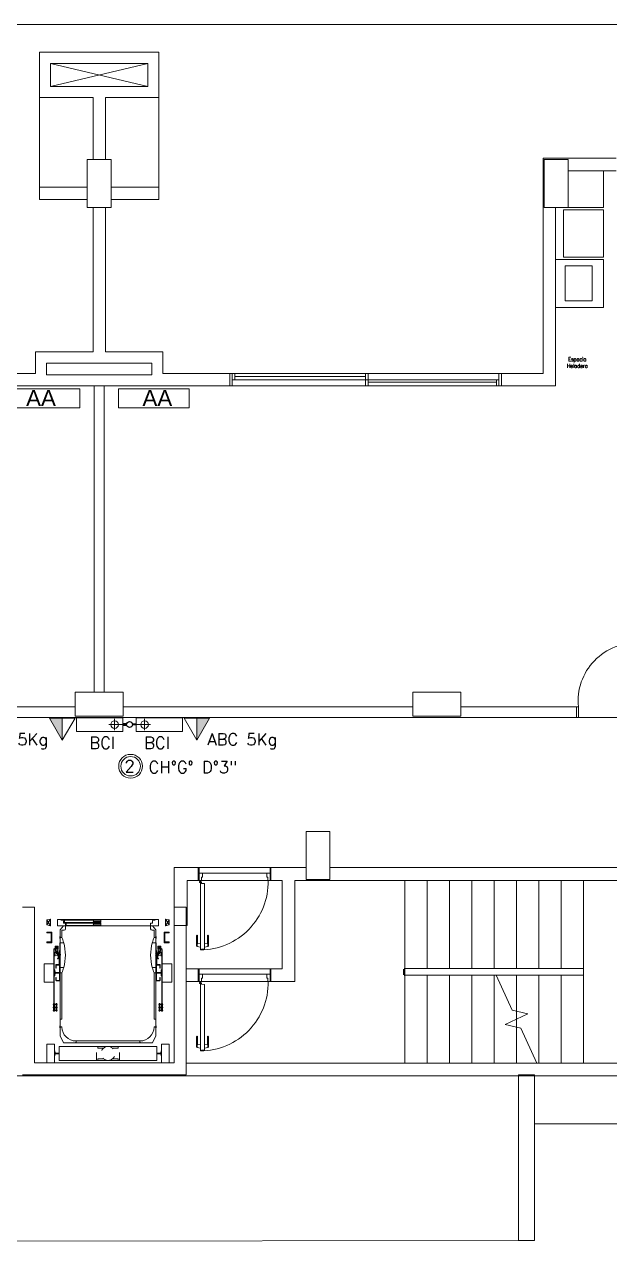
# Model space of a CAD drawing. Header units: millimetres. Extents: x 917 to 1168, y -421 to -23.
# Drawn here: x 1014.49 to 1021.82, y -266.41 to -251.17 of the extents above; entities that cross this region are included whole.
import ezdxf
from ezdxf.enums import TextEntityAlignment as Align

# ---------------------------------------------------------------- set-up
doc = ezdxf.new("R2010")
doc.units = ezdxf.units.MM
doc.header["$LTSCALE"] = 0.1
for name, pattern in [('CENTER', [2.25, 1, -0.1, 0.05, -0.1, 1]), ('CONTINUA', [0]), ('DASHED', [0.7, 0.5, -0.2]), ('HIDDEN', [0.375, 0.25, -0.125]), ('HIDDEN2', [0.1875, 0.125, -0.0625]), ('Overhead', [0.003969, 0.002381, -0.001587])]:
    doc.linetypes.add(name, pattern=pattern)
doc.layers.get('0').update_dxf_attribs({"lineweight": 5})
for name, color, linetype, lineweight in [('00_Incendio_Bocas Incendio', 1, 'Continuous', 30), ('00_Incendio_Cañeria', 1, 'Continuous', 30), ('00_Incendio_Matafuego', 1, 'Continuous', 20), ('00_Incendio_Montantes', 1, 'Continuous', 30), ('00_Incendio_Numeracion Montantes', 1, 'Continuous', 30), ('00_Incendio_Textos', 7, 'Continuous', 13), ('Arq-Equipamiento', 250, 'Continuous', 5)]:
    doc.layers.add(name, color=color, linetype=linetype, lineweight=lineweight)
doc.styles.add('Instal Sanit', font='techb___.ttf', dxfattribs={"height": 0.15})
doc.styles.add('Romans', font='romans.shx')
doc.styles.add('Romans 1.50', font='romans.shx', dxfattribs={"width": 0.8, "height": 0.15})
doc.styles.get("Standard").update_dxf_attribs({"font": 'arial.ttf'})

# ---------------------------------------------------------------- blocks, each defined once
blk = doc.blocks.new('g')
blk.add_lwpolyline([(0.6, 0.2), (0.1, 0.2, -0.198945), (0, 0.3, -0.198878), (-0.1, 0.4), (-0.1, 1.2, 0.414208), (-0.3, 1.5, 0.414219), (-0.5, 1.2, -0.000005), (-0.5, -1.3, 0.000002), (-0.5, -1.3, 0.999999), (-0.1, -1.3), (-0.1, -0.4, -0.198907), (0, -0.3, -0.198919), (0.1, -0.2), (0.6, -0.2)], format="xyb")
blk = doc.blocks.new('2-2P F')
at = {"color": 8, "lineweight": 18}
for p, q in [((744.734, -281.808), (760.799, -281.808)), ((752.017, -282.157), (752.017, -282.724)), ((753.515, -282.157), (752.017, -282.157)), ((753.515, -282.724), (753.515, -282.157)), ((752.157, -282.584), (752.157, -282.297)), ((752.157, -282.297), (753.375, -282.297)), ((752.157, -282.297), (753.375, -282.584)), ((753.375, -282.297), (752.157, -282.584)), ((753.375, -282.297), (753.375, -282.584)), ((752.017, -282.724), (752.689, -282.724)), ((752.017, -283.845), (752.017, -282.724)), ((753.375, -282.584), (752.157, -282.584)), ((752.689, -282.724), (752.689, -283.5)), ((752.844, -283.5), (752.844, -282.724)), ((752.844, -282.724), (753.515, -282.724)), ((753.515, -282.724), (753.515, -283.845)), ((758.326, -283.485), (758.326, -286.179)), ((759.24, -283.485), (758.326, -283.485)), ((752.689, -283.5), (752.616, -283.5)), ((752.616, -283.5), (752.616, -283.845)), ((752.704, -283.5), (752.689, -283.5)), ((752.689, -283.5), (752.844, -283.5)), ((752.829, -283.5), (752.704, -283.5)), ((752.844, -283.5), (752.829, -283.5)), ((752.916, -283.5), (752.844, -283.5)), ((752.916, -283.845), (752.916, -283.5)), ((758.482, -283.5), (758.341, -283.5)), ((758.341, -283.5), (758.341, -284.1)), ((758.641, -283.5), (758.482, -283.5)), ((758.641, -283.625), (758.641, -283.5)), ((758.641, -283.5), (758.641, -283.641)), ((758.641, -283.626), (758.641, -283.625)), ((758.641, -283.639), (758.641, -283.626)), ((758.641, -283.64), (758.641, -283.639)), ((758.641, -283.641), (758.641, -283.64)), ((758.641, -284.1), (758.641, -283.641)), ((758.641, -283.641), (759.24, -283.641)), ((759.082, -284.1), (759.082, -283.641)), ((752.616, -283.845), (752.017, -283.845)), ((752.017, -283.845), (752.017, -284)), ((752.616, -283.845), (752.616, -283.86)), ((752.616, -284), (752.616, -283.845)), ((752.616, -283.86), (752.616, -283.985)), ((752.916, -283.86), (752.916, -283.845)), ((753.515, -283.845), (752.916, -283.845)), ((752.916, -283.845), (752.916, -284)), ((752.916, -283.985), (752.916, -283.86)), ((753.515, -284), (753.515, -283.845)), ((752.017, -284), (752.616, -284)), ((752.616, -283.985), (752.616, -284)), ((752.616, -284), (752.616, -284.1)), ((752.616, -284.1), (752.689, -284.1)), ((752.689, -284.1), (752.704, -284.1)), ((752.689, -284.1), (752.689, -285.909)), ((752.844, -284.1), (752.689, -284.1)), ((752.704, -284.1), (752.829, -284.1)), ((752.829, -284.1), (752.844, -284.1)), ((752.844, -284.1), (752.916, -284.1)), ((752.844, -285.909), (752.844, -284.1)), ((752.916, -284), (752.916, -283.985)), ((752.916, -284.1), (752.916, -284)), ((752.916, -284), (753.515, -284)), ((758.341, -284.1), (758.466, -284.1)), ((758.482, -284.1), (758.341, -284.1)), ((758.466, -284.1), (758.467, -284.1)), ((758.467, -284.1), (758.479, -284.1)), ((758.479, -284.1), (758.48, -284.1)), ((758.48, -284.1), (758.482, -284.1)), ((758.482, -284.1), (758.641, -284.1)), ((758.482, -286.335), (758.482, -284.1)), ((758.641, -284.1), (759.082, -284.1)), ((759.082, -284.75), (758.482, -284.75)), ((758.602, -285.271), (758.602, -284.831)), ((758.602, -284.831), (758.942, -284.831)), ((758.942, -284.831), (758.942, -285.271)), ((759.082, -285.351), (759.082, -284.75)), ((758.942, -285.271), (758.602, -285.271)), ((758.482, -285.352), (759.082, -285.351)), ((752.689, -285.909), (751.967, -285.909)), ((751.967, -285.909), (751.967, -286.179)), ((753.565, -285.909), (752.844, -285.909)), ((753.565, -286.179), (753.565, -285.909)), ((752.107, -286.049), (753.425, -286.049)), ((752.107, -286.194), (752.107, -286.049)), ((753.425, -286.049), (753.425, -286.194)), ((751.967, -286.179), (751.129, -286.179)), ((753.425, -286.194), (752.107, -286.194)), ((754.404, -286.179), (753.565, -286.179)), ((754.434, -286.179), (754.404, -286.179)), ((754.404, -286.179), (754.404, -286.335)), ((754.464, -286.179), (754.434, -286.179)), ((754.434, -286.179), (754.434, -286.257)), ((754.434, -286.335), (754.434, -286.179)), ((754.464, -286.257), (754.464, -286.179)), ((754.464, -286.179), (756.104, -286.179)), ((754.464, -286.206), (754.464, -286.218)), ((754.464, -286.218), (756.104, -286.218)), ((756.134, -286.179), (756.104, -286.179)), ((756.104, -286.179), (756.104, -286.257)), ((756.104, -286.218), (756.104, -286.206)), ((756.134, -286.257), (756.134, -286.179)), ((756.134, -286.179), (757.774, -286.179)), ((757.804, -286.179), (757.774, -286.179)), ((757.774, -286.179), (757.774, -286.335)), ((758.326, -286.179), (757.804, -286.179)), ((757.804, -286.335), (757.804, -286.179)), ((751.129, -286.335), (751.967, -286.335)), ((751.967, -286.335), (754.404, -286.335)), ((751.967, -286.335), (752.107, -286.335)), ((752.107, -286.335), (752.107, -286.333)), ((752.704, -286.335), (752.704, -290.168)), ((752.829, -286.335), (752.704, -286.335)), ((752.829, -290.168), (752.829, -286.335)), ((753.425, -286.333), (753.425, -286.335)), ((754.404, -286.335), (754.434, -286.335)), ((754.434, -286.257), (754.464, -286.257)), ((756.104, -286.335), (754.434, -286.335)), ((756.104, -286.257), (754.464, -286.257)), ((756.134, -286.257), (756.104, -286.257)), ((756.104, -286.257), (756.104, -286.335)), ((756.104, -286.257), (756.134, -286.257)), ((756.104, -286.335), (756.134, -286.335)), ((756.134, -286.335), (756.134, -286.257)), ((756.134, -286.257), (757.744, -286.257)), ((757.744, -286.288), (756.134, -286.288)), ((756.134, -286.288), (756.134, -286.302)), ((757.744, -286.335), (756.134, -286.335)), ((757.774, -286.257), (757.744, -286.257)), ((757.744, -286.257), (757.744, -286.335)), ((757.744, -286.302), (757.744, -286.288)), ((757.744, -286.335), (757.774, -286.335)), ((757.774, -286.335), (757.774, -286.257)), ((757.774, -286.335), (757.804, -286.335)), ((757.804, -286.335), (758.482, -286.335)), ((753.066, -290.168), (752.466, -290.168)), ((752.466, -290.168), (752.466, -290.352)), ((752.704, -290.168), (752.829, -290.168)), ((753.066, -290.352), (753.066, -290.168)), ((757.295, -290.168), (756.695, -290.168)), ((756.695, -290.168), (756.695, -290.352)), ((757.295, -290.352), (757.295, -290.168)), ((752.466, -290.352), (748.838, -290.352)), ((752.466, -290.352), (752.466, -290.353)), ((752.466, -290.468), (752.466, -290.352)), ((752.466, -290.353), (752.466, -290.354)), ((753.066, -290.353), (753.066, -290.352)), ((756.695, -290.352), (753.066, -290.352)), ((753.066, -290.352), (753.066, -290.468)), ((753.066, -290.354), (753.066, -290.353)), ((756.695, -290.352), (756.695, -290.353)), ((756.695, -290.468), (756.695, -290.352)), ((756.695, -290.353), (756.695, -290.354)), ((757.295, -290.353), (757.295, -290.352)), ((758.743, -290.352), (757.295, -290.352)), ((757.295, -290.352), (757.295, -290.468)), ((757.295, -290.354), (757.295, -290.353)), ((758.743, -290.352), (758.768, -290.352)), ((758.743, -290.485), (758.743, -290.352)), ((758.768, -290.352), (758.768, -290.485)), ((746.789, -290.485), (752.466, -290.485)), ((752.466, -290.354), (752.466, -290.367)), ((752.466, -290.367), (752.466, -290.368)), ((752.466, -290.368), (752.466, -290.468)), ((752.466, -290.468), (752.466, -290.468)), ((752.466, -290.468), (753.066, -290.468)), ((752.466, -290.485), (758.743, -290.485)), ((753.066, -290.367), (753.066, -290.354)), ((753.066, -290.368), (753.066, -290.367)), ((753.066, -290.468), (753.066, -290.368)), ((753.066, -290.468), (753.066, -290.468)), ((756.695, -290.354), (756.695, -290.367)), ((756.695, -290.367), (756.695, -290.368)), ((756.695, -290.368), (756.695, -290.468)), ((756.695, -290.468), (757.295, -290.468)), ((757.295, -290.367), (757.295, -290.354)), ((757.295, -290.368), (757.295, -290.367)), ((757.295, -290.468), (757.295, -290.368)), ((758.768, -290.485), (758.743, -290.485)), ((759.568, -290.485), (758.768, -290.485)), ((755.657, -291.914), (755.357, -291.914)), ((755.357, -291.914), (755.357, -292.514)), ((755.657, -292.366), (755.657, -291.914)), ((754.007, -292.366), (753.707, -292.366)), ((753.707, -292.366), (753.707, -293.092)), ((754.007, -292.366), (754.007, -292.529)), ((754.017, -292.366), (754.007, -292.366)), ((754.017, -292.366), (754.907, -292.366)), ((754.017, -292.437), (754.017, -292.366)), ((754.059, -292.437), (754.017, -292.437)), ((754.017, -292.437), (754.017, -292.529)), ((754.047, -292.529), (754.047, -292.487)), ((754.047, -292.487), (754.059, -292.487)), ((754.059, -292.487), (754.059, -292.437)), ((754.865, -292.437), (754.059, -292.437)), ((754.907, -292.437), (754.865, -292.437)), ((754.865, -292.437), (754.865, -292.487)), ((754.865, -292.487), (754.877, -292.487)), ((754.877, -292.487), (754.877, -292.529)), ((754.917, -292.366), (754.907, -292.366)), ((754.907, -292.366), (754.907, -292.437)), ((754.907, -292.529), (754.907, -292.437)), ((755.357, -292.366), (754.917, -292.366)), ((754.917, -292.529), (754.917, -292.366)), ((755.657, -292.368), (755.657, -292.366)), ((759.782, -292.366), (755.657, -292.366)), ((755.657, -292.366), (755.657, -292.514)), ((755.657, -292.369), (755.657, -292.368)), ((755.657, -292.384), (755.657, -292.369)), ((755.657, -292.514), (755.657, -292.384)), ((753.869, -292.529), (754.007, -292.529)), ((753.869, -293.092), (753.869, -292.529)), ((754.007, -292.529), (754.017, -292.529)), ((754.017, -292.529), (754.047, -292.529)), ((754.035, -292.529), (754.026, -292.54)), ((754.032, -292.537), (754.039, -292.529)), ((754.039, -292.529), (754.035, -292.529)), ((754.048, -292.555), (754.035, -292.555)), ((754.035, -292.555), (754.035, -293.396)), ((754.045, -292.545), (754.037, -292.539)), ((754.04, -292.545), (754.043, -292.548)), ((754.043, -292.548), (754.043, -292.555)), ((754.043, -292.555), (754.046, -292.555)), ((754.046, -292.555), (754.046, -292.548)), ((754.047, -292.529), (754.877, -292.529)), ((754.048, -292.563), (754.048, -292.555)), ((754.086, -292.566), (754.048, -292.563)), ((754.086, -293.386), (754.086, -292.566)), ((754.877, -292.529), (754.907, -292.529)), ((754.907, -292.529), (754.917, -292.529)), ((754.917, -292.529), (755.057, -292.529)), ((755.057, -292.529), (755.057, -293.633)), ((755.217, -292.529), (759.782, -292.529)), ((755.217, -293.793), (755.217, -292.529)), ((755.357, -292.514), (755.42, -292.514)), ((755.42, -292.514), (755.657, -292.514)), ((756.594, -293.629), (756.594, -292.529)), ((759.934, -292.529), (756.594, -292.529)), ((756.874, -293.629), (756.874, -292.529)), ((756.874, -293.629), (756.874, -292.529)), ((757.154, -293.629), (757.154, -292.529)), ((757.154, -293.629), (757.154, -292.529)), ((757.434, -293.629), (757.434, -292.529)), ((757.434, -293.629), (757.434, -292.529)), ((757.714, -293.629), (757.714, -292.529)), ((757.714, -293.629), (757.714, -292.529)), ((757.994, -293.629), (757.994, -292.529)), ((757.994, -293.629), (757.994, -292.529)), ((758.274, -293.629), (758.274, -292.529)), ((758.274, -293.629), (758.274, -292.529)), ((758.554, -293.629), (758.554, -292.529)), ((758.554, -293.629), (758.554, -292.529)), ((758.834, -293.629), (758.834, -292.529)), ((758.834, -293.629), (758.834, -292.529)), ((751.957, -292.862), (751.807, -292.862)), ((751.957, -294.809), (751.957, -292.862)), ((753.857, -292.862), (753.707, -292.862)), ((753.707, -292.862), (753.707, -294.809)), ((753.857, -294.959), (753.857, -292.862)), ((752.286, -293.026), (752.318, -293.026)), ((752.321, -293.061), (752.321, -293.029)), ((752.322, -293.062), (752.341, -293.062)), ((752.343, -293.133), (752.343, -293.065)), ((753.41, -293.133), (753.41, -293.065)), ((753.431, -293.062), (753.413, -293.062)), ((753.432, -293.061), (753.432, -293.029)), ((753.468, -293.026), (753.435, -293.026)), ((753.707, -293.092), (753.869, -293.092)), ((752.112, -293.173), (752.174, -293.173)), ((752.112, -293.182), (752.112, -293.173)), ((752.166, -293.182), (752.112, -293.182)), ((752.166, -293.297), (752.166, -293.182)), ((752.174, -293.173), (752.174, -293.306)), ((753.641, -293.173), (753.579, -293.173)), ((753.579, -293.173), (753.579, -293.306)), ((753.588, -293.297), (753.588, -293.182)), ((753.588, -293.182), (753.641, -293.182)), ((753.641, -293.182), (753.641, -293.173)), ((753.987, -293.219), (753.987, -293.346)), ((753.993, -293.213), (753.993, -293.353)), ((753.999, -293.32), (753.999, -293.219)), ((754.122, -293.219), (754.122, -293.32)), ((754.128, -293.213), (754.128, -293.353)), ((754.134, -293.346), (754.134, -293.219)), ((752.112, -293.306), (752.112, -293.297)), ((752.112, -293.297), (752.166, -293.297)), ((752.174, -293.306), (752.112, -293.306)), ((753.579, -293.306), (753.641, -293.306)), ((753.641, -293.297), (753.588, -293.297)), ((753.641, -293.306), (753.641, -293.297)), ((753.999, -293.32), (753.993, -293.327)), ((753.993, -293.353), (754.035, -293.362)), ((754.035, -293.312), (753.999, -293.32)), ((754.035, -293.362), (754.035, -293.312)), ((754.035, -293.396), (754.048, -293.396)), ((754.048, -293.388), (754.086, -293.386)), ((754.048, -293.396), (754.048, -293.388)), ((754.086, -293.312), (754.086, -293.362)), ((754.122, -293.32), (754.086, -293.312)), ((754.086, -293.362), (754.128, -293.353)), ((754.122, -293.32), (754.128, -293.327)), ((752.203, -293.721), (752.203, -293.647)), ((752.203, -293.647), (752.207, -293.647)), ((752.21, -293.65), (752.213, -293.678)), ((752.213, -293.69), (752.21, -293.718)), ((752.23, -293.681), (752.215, -293.681)), ((752.23, -293.687), (752.215, -293.687)), ((752.23, -293.681), (752.232, -293.68)), ((752.23, -293.681), (752.232, -293.68)), ((752.23, -293.687), (752.232, -293.688)), ((752.23, -293.687), (752.232, -293.688)), ((752.262, -293.68), (752.232, -293.68)), ((752.262, -293.688), (752.232, -293.688)), ((752.263, -293.681), (752.262, -293.68)), ((752.263, -293.687), (752.262, -293.688)), ((752.263, -293.681), (752.263, -293.687)), ((753.49, -293.681), (753.491, -293.68)), ((753.49, -293.681), (753.49, -293.687)), ((753.49, -293.687), (753.491, -293.688)), ((753.491, -293.68), (753.521, -293.68)), ((753.491, -293.688), (753.521, -293.688)), ((753.524, -293.681), (753.521, -293.68)), ((753.524, -293.681), (753.521, -293.68)), ((753.524, -293.687), (753.521, -293.688)), ((753.524, -293.687), (753.521, -293.688)), ((753.524, -293.681), (753.538, -293.681)), ((753.524, -293.687), (753.538, -293.687)), ((753.543, -293.65), (753.541, -293.678)), ((753.541, -293.69), (753.543, -293.718)), ((753.551, -293.647), (753.546, -293.647)), ((753.551, -293.721), (753.551, -293.647)), ((754.007, -293.633), (753.857, -293.633)), ((754.007, -293.633), (754.007, -293.793)), ((754.017, -293.633), (754.007, -293.633)), ((754.017, -293.633), (754.907, -293.633)), ((754.017, -293.701), (754.017, -293.633)), ((754.059, -293.701), (754.017, -293.701)), ((754.017, -293.701), (754.017, -293.793)), ((754.059, -293.751), (754.059, -293.701)), ((754.865, -293.701), (754.059, -293.701)), ((754.907, -293.701), (754.865, -293.701)), ((754.865, -293.701), (754.865, -293.751)), ((754.917, -293.633), (754.907, -293.633)), ((754.907, -293.633), (754.907, -293.701)), ((754.907, -293.793), (754.907, -293.701)), ((755.057, -293.633), (754.917, -293.633)), ((754.917, -293.793), (754.917, -293.633)), ((756.579, -293.709), (756.579, -293.639)), ((756.592, -293.721), (756.592, -293.626)), ((756.593, -293.724), (756.593, -293.625)), ((756.594, -293.626), (756.593, -293.626)), ((756.594, -293.724), (756.594, -293.624)), ((758.834, -293.629), (756.594, -293.629)), ((758.834, -293.714), (758.834, -293.629)), ((752.203, -293.721), (752.207, -293.721)), ((753.551, -293.721), (753.546, -293.721)), ((753.857, -293.793), (754.007, -293.793)), ((754.007, -293.793), (754.017, -293.793)), ((754.017, -293.793), (754.047, -293.793)), ((754.035, -293.793), (754.026, -293.804)), ((754.032, -293.801), (754.039, -293.793)), ((754.039, -293.793), (754.035, -293.793)), ((754.048, -293.819), (754.035, -293.819)), ((754.035, -293.819), (754.035, -294.66)), ((754.045, -293.809), (754.037, -293.803)), ((754.04, -293.809), (754.043, -293.812)), ((754.043, -293.812), (754.043, -293.819)), ((754.043, -293.819), (754.046, -293.819)), ((754.046, -293.819), (754.046, -293.812)), ((754.047, -293.793), (754.047, -293.751)), ((754.047, -293.751), (754.059, -293.751)), ((754.047, -293.793), (754.877, -293.793)), ((754.048, -293.827), (754.048, -293.819)), ((754.086, -293.83), (754.048, -293.827)), ((754.086, -294.65), (754.086, -293.83)), ((754.865, -293.751), (754.877, -293.751)), ((754.877, -293.751), (754.877, -293.793)), ((754.877, -293.793), (754.907, -293.793)), ((754.907, -293.793), (754.917, -293.793)), ((754.917, -293.793), (755.217, -293.793)), ((756.594, -293.721), (756.593, -293.721)), ((756.594, -293.714), (756.874, -293.714)), ((756.594, -293.721), (756.594, -294.814)), ((756.874, -293.714), (757.154, -293.714)), ((756.874, -293.714), (756.874, -294.814)), ((757.154, -293.714), (757.434, -293.714)), ((757.154, -293.714), (757.154, -294.814)), ((757.434, -293.714), (757.714, -293.714)), ((757.434, -293.714), (757.434, -294.814)), ((757.714, -293.714), (757.738, -293.714)), ((757.714, -293.714), (757.714, -294.814)), ((757.738, -293.714), (758.834, -293.714)), ((757.994, -293.714), (757.994, -294.163)), ((757.994, -293.714), (757.994, -294.163)), ((758.274, -293.714), (758.274, -294.814)), ((758.274, -293.714), (758.274, -294.814)), ((758.554, -293.714), (758.554, -294.814)), ((758.554, -293.714), (758.554, -294.814)), ((758.834, -293.714), (758.834, -294.814)), ((758.834, -293.714), (758.834, -294.814)), ((757.994, -294.163), (757.994, -294.264)), ((757.994, -294.264), (757.994, -294.364)), ((757.994, -294.264), (757.994, -294.364)), ((757.994, -294.364), (757.994, -294.814)), ((753.987, -294.483), (753.987, -294.61)), ((753.993, -294.477), (753.993, -294.617)), ((753.999, -294.585), (753.993, -294.592)), ((753.993, -294.617), (754.035, -294.626)), ((753.999, -294.585), (753.999, -294.483)), ((754.035, -294.576), (753.999, -294.585)), ((754.035, -294.626), (754.035, -294.576)), ((754.086, -294.576), (754.086, -294.626)), ((754.122, -294.585), (754.086, -294.576)), ((754.086, -294.626), (754.128, -294.617)), ((754.122, -294.483), (754.122, -294.585)), ((754.122, -294.585), (754.128, -294.592)), ((754.128, -294.477), (754.128, -294.617)), ((754.134, -294.61), (754.134, -294.483)), ((752.206, -294.662), (752.206, -294.724)), ((752.208, -294.662), (752.206, -294.662)), ((752.208, -294.724), (752.206, -294.724)), ((752.214, -294.687), (752.211, -294.664)), ((752.214, -294.699), (752.211, -294.722)), ((752.23, -294.69), (752.216, -294.69)), ((752.23, -294.696), (752.216, -294.696)), ((752.23, -294.69), (752.232, -294.689)), ((752.23, -294.696), (752.232, -294.697)), ((752.262, -294.689), (752.232, -294.689)), ((752.262, -294.697), (752.232, -294.697)), ((752.263, -294.69), (752.262, -294.689)), ((752.263, -294.696), (752.262, -294.697)), ((752.263, -294.69), (752.263, -294.696)), ((753.49, -294.69), (753.491, -294.689)), ((753.49, -294.69), (753.49, -294.696)), ((753.49, -294.696), (753.491, -294.697)), ((753.491, -294.689), (753.521, -294.689)), ((753.491, -294.697), (753.521, -294.697)), ((753.524, -294.69), (753.521, -294.689)), ((753.524, -294.696), (753.521, -294.697)), ((753.524, -294.69), (753.537, -294.69)), ((753.524, -294.696), (753.537, -294.696)), ((753.54, -294.687), (753.542, -294.664)), ((753.54, -294.699), (753.542, -294.722)), ((753.545, -294.662), (753.548, -294.662)), ((753.545, -294.724), (753.548, -294.724)), ((753.548, -294.662), (753.548, -294.724)), ((754.035, -294.66), (754.048, -294.66)), ((754.048, -294.652), (754.086, -294.65)), ((754.048, -294.66), (754.048, -294.652)), ((753.707, -294.809), (751.957, -294.809)), ((753.857, -294.811), (753.857, -294.959)), ((759.934, -294.814), (753.857, -294.814)), ((751.507, -294.974), (753.857, -294.974)), ((751.807, -294.959), (753.857, -294.959)), ((753.857, -294.974), (759.939, -294.974)), ((758.22, -294.959), (758.02, -294.959)), ((758.02, -294.959), (758.02, -297.035)), ((758.22, -297.035), (758.22, -294.959)), ((758.22, -295.574), (759.939, -295.574)), ((747.063, -297.05), (758.12, -297.035)), ((758.02, -297.035), (758.22, -297.035))]:
    blk.add_line(p, q, dxfattribs=at)
at = {"color": 8, "linetype": 'HIDDEN', "lineweight": 18}
for p, q in [((752.112, -293.084), (752.157, -293.013)), ((752.112, -293.022), (752.157, -293.093)), ((753.641, -293.084), (753.597, -293.013)), ((753.641, -293.022), (753.597, -293.093))]:
    blk.add_line(p, q, dxfattribs=at)
at = {"color": 8, "linetype": 'Continuous', "lineweight": 18}
for p, q in [((752.921, -293.017), (752.246, -293.017)), ((752.246, -293.017), (752.246, -293.097)), ((752.33, -293.026), (752.788, -293.026)), ((752.33, -293.053), (752.33, -293.026)), ((752.788, -293.053), (752.33, -293.053)), ((752.351, -293.089), (752.351, -293.062)), ((752.351, -293.062), (752.579, -293.062)), ((752.579, -293.089), (752.351, -293.089)), ((752.788, -293.062), (752.579, -293.062)), ((752.579, -293.089), (752.788, -293.089)), ((752.69, -293.04), (752.698, -293.034)), ((752.777, -293.04), (752.69, -293.04)), ((752.69, -293.04), (752.699, -293.046)), ((752.69, -293.076), (752.698, -293.07)), ((752.777, -293.076), (752.69, -293.076)), ((752.69, -293.076), (752.699, -293.083)), ((752.788, -293.026), (752.788, -293.053)), ((752.788, -293.089), (752.788, -293.062)), ((752.832, -293.017), (753.508, -293.017)), ((753.508, -293.017), (753.508, -293.097)), ((752.246, -293.097), (752.921, -293.097)), ((752.277, -293.145), (752.321, -293.097)), ((752.277, -294.471), (752.277, -293.145)), ((752.326, -293.151), (752.302, -293.151)), ((752.321, -293.097), (752.921, -293.097)), ((753.432, -293.097), (752.832, -293.097)), ((753.508, -293.097), (752.832, -293.097)), ((753.428, -293.151), (753.452, -293.151)), ((753.477, -293.144), (753.432, -293.097)), ((753.477, -294.471), (753.477, -293.144)), ((752.197, -293.392), (752.197, -293.764)), ((752.203, -293.392), (752.203, -293.764)), ((752.208, -293.381), (752.254, -293.381)), ((752.208, -293.387), (752.254, -293.387)), ((752.215, -293.353), (752.215, -293.379)), ((752.215, -293.366), (752.216, -293.366)), ((752.216, -293.353), (752.216, -293.379)), ((752.216, -293.379), (752.217, -293.38)), ((752.217, -293.351), (752.252, -293.351)), ((752.217, -293.352), (752.252, -293.352)), ((752.217, -293.38), (752.252, -293.38)), ((752.217, -293.38), (752.252, -293.38)), ((752.219, -293.387), (752.219, -293.416)), ((752.224, -293.362), (752.228, -293.362)), ((752.224, -293.362), (752.224, -293.37)), ((752.224, -293.37), (752.228, -293.37)), ((752.228, -293.36), (752.228, -293.362)), ((752.228, -293.36), (752.241, -293.36)), ((752.228, -293.37), (752.228, -293.372)), ((752.228, -293.372), (752.241, -293.372)), ((752.241, -293.36), (752.241, -293.362)), ((752.241, -293.362), (752.245, -293.362)), ((752.241, -293.37), (752.241, -293.372)), ((752.241, -293.37), (752.245, -293.37)), ((752.245, -293.362), (752.245, -293.37)), ((752.25, -293.387), (752.25, -293.416)), ((752.253, -293.379), (752.252, -293.38)), ((752.253, -293.353), (752.253, -293.379)), ((752.253, -293.366), (752.254, -293.366)), ((752.254, -293.353), (752.254, -293.379)), ((752.254, -293.381), (752.254, -293.387)), ((753.499, -293.353), (753.499, -293.379)), ((753.5, -293.366), (753.499, -293.366)), ((753.545, -293.381), (753.499, -293.381)), ((753.499, -293.381), (753.499, -293.387)), ((753.545, -293.387), (753.499, -293.387)), ((753.5, -293.353), (753.5, -293.379)), ((753.5, -293.379), (753.502, -293.38)), ((753.536, -293.351), (753.502, -293.351)), ((753.536, -293.352), (753.502, -293.352)), ((753.536, -293.38), (753.502, -293.38)), ((753.536, -293.38), (753.502, -293.38)), ((753.503, -293.387), (753.503, -293.416)), ((753.509, -293.362), (753.509, -293.37)), ((753.513, -293.362), (753.509, -293.362)), ((753.513, -293.37), (753.509, -293.37)), ((753.513, -293.36), (753.513, -293.362)), ((753.525, -293.36), (753.513, -293.36)), ((753.513, -293.37), (753.513, -293.372)), ((753.525, -293.372), (753.513, -293.372)), ((753.525, -293.36), (753.525, -293.362)), ((753.529, -293.362), (753.525, -293.362)), ((753.525, -293.37), (753.525, -293.372)), ((753.529, -293.37), (753.525, -293.37)), ((753.529, -293.362), (753.529, -293.37)), ((753.535, -293.387), (753.535, -293.416)), ((753.538, -293.379), (753.536, -293.38)), ((753.538, -293.353), (753.538, -293.379)), ((753.539, -293.366), (753.538, -293.366)), ((753.539, -293.353), (753.539, -293.379)), ((753.551, -293.392), (753.551, -293.764)), ((753.556, -293.392), (753.556, -293.764)), ((752.21, -293.434), (752.21, -293.473)), ((752.21, -293.473), (752.211, -293.473)), ((752.211, -293.465), (752.211, -293.473)), ((752.212, -293.431), (752.229, -293.431)), ((752.212, -293.462), (752.252, -293.462)), ((752.212, -293.464), (752.252, -293.464)), ((752.219, -293.416), (752.229, -293.416)), ((752.229, -293.41), (752.229, -293.443)), ((752.24, -293.41), (752.229, -293.41)), ((752.229, -293.443), (752.24, -293.443)), ((752.24, -293.443), (752.24, -293.41)), ((752.24, -293.416), (752.25, -293.416)), ((752.24, -293.431), (752.252, -293.431)), ((752.244, -293.464), (752.244, -293.466)), ((752.244, -293.466), (752.251, -293.466)), ((752.245, -293.505), (752.252, -293.505)), ((752.245, -293.505), (752.245, -293.507)), ((752.245, -293.507), (752.252, -293.507)), ((752.251, -293.464), (752.251, -293.467)), ((752.251, -293.467), (752.253, -293.467)), ((752.253, -293.465), (752.253, -293.504)), ((752.254, -293.434), (752.254, -293.504)), ((752.254, -293.434), (752.263, -293.434)), ((752.254, -293.479), (752.263, -293.479)), ((752.263, -293.575), (752.263, -293.41)), ((752.263, -293.41), (752.268, -293.41)), ((752.268, -293.41), (752.268, -293.576)), ((752.268, -293.447), (752.271, -293.447)), ((752.268, -293.465), (752.271, -293.465)), ((752.271, -293.446), (752.279, -293.446)), ((752.271, -293.465), (752.271, -293.447)), ((752.271, -293.451), (752.279, -293.451)), ((752.271, -293.461), (752.279, -293.461)), ((752.271, -293.466), (752.279, -293.466)), ((752.28, -293.464), (752.28, -293.448)), ((753.482, -293.446), (753.474, -293.446)), ((753.474, -293.464), (753.474, -293.448)), ((753.482, -293.461), (753.474, -293.461)), ((753.482, -293.466), (753.474, -293.466)), ((753.482, -293.451), (753.475, -293.451)), ((753.485, -293.447), (753.483, -293.447)), ((753.483, -293.465), (753.483, -293.447)), ((753.485, -293.465), (753.483, -293.465)), ((753.49, -293.41), (753.485, -293.41)), ((753.485, -293.41), (753.485, -293.576)), ((753.49, -293.575), (753.49, -293.41)), ((753.499, -293.434), (753.49, -293.434)), ((753.499, -293.479), (753.49, -293.479)), ((753.499, -293.434), (753.499, -293.504)), ((753.5, -293.465), (753.5, -293.504)), ((753.503, -293.467), (753.5, -293.467)), ((753.513, -293.431), (753.502, -293.431)), ((753.541, -293.462), (753.502, -293.462)), ((753.541, -293.464), (753.502, -293.464)), ((753.508, -293.505), (753.502, -293.505)), ((753.508, -293.507), (753.502, -293.507)), ((753.513, -293.416), (753.503, -293.416)), ((753.503, -293.464), (753.503, -293.467)), ((753.51, -293.466), (753.503, -293.466)), ((753.508, -293.505), (753.508, -293.507)), ((753.51, -293.464), (753.51, -293.466)), ((753.513, -293.443), (753.513, -293.41)), ((753.513, -293.41), (753.525, -293.41)), ((753.525, -293.443), (753.513, -293.443)), ((753.525, -293.41), (753.525, -293.443)), ((753.535, -293.416), (753.525, -293.416)), ((753.541, -293.431), (753.525, -293.431)), ((753.542, -293.465), (753.542, -293.473)), ((753.544, -293.473), (753.542, -293.473)), ((753.544, -293.434), (753.544, -293.473)), ((752.077, -293.8), (752.077, -293.569)), ((752.077, -293.569), (752.197, -293.569)), ((752.197, -293.569), (752.197, -293.8)), ((752.224, -293.581), (752.257, -293.581)), ((752.224, -293.586), (752.224, -293.581)), ((752.258, -293.586), (752.224, -293.586)), ((752.277, -293.684), (752.299, -293.684)), ((752.299, -293.684), (752.299, -294.262)), ((753.477, -293.684), (753.454, -293.684)), ((753.454, -293.684), (753.454, -294.262)), ((753.495, -293.586), (753.529, -293.586)), ((753.529, -293.581), (753.496, -293.581)), ((753.529, -293.586), (753.529, -293.581)), ((753.677, -293.569), (753.556, -293.569)), ((753.556, -293.569), (753.556, -293.8)), ((753.677, -293.8), (753.677, -293.569)), ((752.197, -293.8), (752.077, -293.8)), ((752.197, -293.764), (752.203, -293.764)), ((753.556, -293.764), (753.551, -293.764)), ((753.556, -293.8), (753.677, -293.8)), ((757.941, -294.15), (757.738, -293.714)), ((758.136, -294.198), (757.941, -294.15)), ((752.299, -294.262), (752.277, -294.262)), ((753.454, -294.262), (753.477, -294.262)), ((757.852, -294.33), (758.136, -294.198)), ((758.047, -294.377), (757.852, -294.33)), ((758.25, -294.814), (758.047, -294.377)), ((752.112, -294.809), (752.112, -294.577)), ((752.112, -294.577), (752.206, -294.577)), ((752.206, -294.577), (752.206, -294.809)), ((752.263, -294.781), (752.263, -294.605)), ((752.263, -294.605), (752.921, -294.606)), ((752.321, -294.56), (752.277, -294.471)), ((752.921, -294.56), (752.321, -294.56)), ((752.477, -294.56), (752.477, -294.537)), ((752.477, -294.537), (752.921, -294.537)), ((753.277, -294.537), (752.832, -294.537)), ((752.832, -294.56), (753.432, -294.56)), ((753.49, -294.605), (752.832, -294.606)), ((753.277, -294.56), (753.277, -294.537)), ((753.432, -294.56), (753.477, -294.471)), ((753.49, -294.781), (753.49, -294.605)), ((753.641, -294.577), (753.548, -294.577)), ((753.548, -294.577), (753.548, -294.809)), ((753.641, -294.809), (753.641, -294.577)), ((752.206, -294.809), (752.112, -294.809)), ((752.921, -294.781), (752.263, -294.781)), ((752.832, -294.781), (753.49, -294.781)), ((753.548, -294.809), (753.641, -294.809))]:
    blk.add_line(p, q, dxfattribs=at)
at = {"color": 8, "linetype": 'CENTER', "lineweight": 18}
for p, q in [((752.217, -293.366), (752.252, -293.366)), ((753.536, -293.366), (753.502, -293.366)), ((752.242, -293.456), (752.283, -293.456)), ((753.512, -293.456), (753.47, -293.456))]:
    blk.add_line(p, q, dxfattribs=at)
at = {"color": 8, "linetype": 'DASHED', "lineweight": 18}
for p, q in [((752.244, -293.446), (752.251, -293.446)), ((752.244, -293.446), (752.244, -293.462)), ((752.244, -293.451), (752.251, -293.451)), ((752.244, -293.461), (752.251, -293.461)), ((752.251, -293.445), (752.251, -293.462)), ((752.251, -293.445), (752.254, -293.445)), ((752.253, -293.465), (752.253, -293.465)), ((753.503, -293.445), (753.499, -293.445)), ((753.5, -293.465), (753.5, -293.465)), ((753.503, -293.445), (753.503, -293.462)), ((753.51, -293.446), (753.503, -293.446)), ((753.51, -293.451), (753.503, -293.451)), ((753.51, -293.461), (753.503, -293.461)), ((753.51, -293.446), (753.51, -293.462))]:
    blk.add_line(p, q, dxfattribs=at)
at = {"color": 8, "linetype": 'Overhead', "lineweight": 18}
for p, q in [((756.594, -293.721), (756.594, -294.814)), ((756.874, -293.714), (756.874, -294.814)), ((757.154, -293.714), (757.154, -294.814)), ((757.434, -293.714), (757.434, -294.814)), ((757.714, -293.714), (757.714, -294.814)), ((757.994, -294.163), (757.994, -294.264)), ((757.994, -294.364), (757.994, -294.814))]:
    blk.add_line(p, q, dxfattribs=at)
at = {"color": 8, "linetype": 'HIDDEN2', "lineweight": 18, "ltscale": 0.5}
for p, q in [((752.731, -294.78), (752.731, -294.606)), ((752.731, -294.606), (752.75, -294.606)), ((752.75, -294.606), (752.75, -294.625)), ((753.022, -294.606), (753.003, -294.606)), ((753.003, -294.606), (753.003, -294.625)), ((753.022, -294.78), (753.022, -294.606)), ((752.75, -294.625), (752.823, -294.625)), ((752.823, -294.761), (752.75, -294.761)), ((752.75, -294.761), (752.75, -294.78)), ((753.003, -294.625), (752.93, -294.625)), ((752.93, -294.761), (753.003, -294.761)), ((753.003, -294.761), (753.003, -294.78)), ((752.75, -294.78), (752.731, -294.78)), ((753.003, -294.78), (753.022, -294.78))]:
    blk.add_line(p, q, dxfattribs=at)
at = {"color": 8, "lineweight": 18}
for points in [[(759.082, -284.131), (759.082, -284.721), (758.582, -284.721), (758.582, -284.131)], [(752.157, -293.013), (752.157, -293.093), (752.112, -293.084), (752.112, -293.022)], [(753.597, -293.013), (753.597, -293.093), (753.641, -293.084), (753.641, -293.022)], [(752.234, -294.066), (752.229, -294.066), (752.229, -294.164), (752.234, -294.164)], [(753.519, -294.066), (753.524, -294.066), (753.524, -294.164), (753.519, -294.164)]]:
    blk.add_lwpolyline(points, close=True, dxfattribs=at)
for points in [[(752.272, -293.306), (752.318, -293.306, 0.498137), (752.321, -293.303, 0.014075), (752.311, -293.272, 0.014078), (752.299, -293.241, 0.303961), (752.297, -293.24), (752.279, -293.24, 0.414205), (752.277, -293.242), (752.277, -293.25)], [(752.302, -293.151, 0.382405), (752.299, -293.153), (752.299, -293.237, -0.382405), (752.296, -293.24), (752.279, -293.24, -0.414213), (752.277, -293.237), (752.277, -293.229)], [(752.279, -293.24, 0.414213), (752.277, -293.242), (752.277, -293.25)], [(753.481, -293.306), (753.435, -293.306, -0.498137), (753.433, -293.303, -0.014075), (753.442, -293.272, -0.014078), (753.454, -293.241, -0.303961), (753.456, -293.24), (753.474, -293.24, -0.414205), (753.477, -293.242), (753.477, -293.25)], [(753.452, -293.151, -0.382405), (753.454, -293.153), (753.454, -293.237, 0.382405), (753.457, -293.24), (753.474, -293.24, 0.414213), (753.477, -293.237), (753.477, -293.229)], [(753.474, -293.24, -0.414213), (753.477, -293.242), (753.477, -293.25)], [(752.294, -293.306), (752.275, -293.306, 0.415832), (752.272, -293.309), (752.272, -293.615, 0.414217), (752.275, -293.617), (752.294, -293.617)], [(752.296, -293.617), (752.32, -293.617, 0.337311), (752.322, -293.616, 0.067471), (752.343, -293.462, 0.067485), (752.322, -293.308, 0.337302), (752.32, -293.306), (752.296, -293.306)], [(753.457, -293.617), (753.434, -293.617, -0.337311), (753.431, -293.616, -0.067471), (753.41, -293.462, -0.067485), (753.431, -293.308, -0.337302), (753.434, -293.306), (753.457, -293.306)], [(753.459, -293.306), (753.478, -293.306, -0.415832), (753.481, -293.309), (753.481, -293.615, -0.414217), (753.478, -293.617), (753.459, -293.617)], [(752.228, -293.742), (752.225, -293.742), (752.225, -293.777, 0.414213), (752.23, -293.782), (752.266, -293.782, 0.414214), (752.271, -293.777), (752.271, -293.592, 0.414214), (752.266, -293.586), (752.23, -293.586, 0.414214), (752.225, -293.592), (752.225, -293.626), (752.228, -293.626), (752.228, -293.592, -0.41421), (752.23, -293.589), (752.266, -293.589, -0.414217), (752.269, -293.592), (752.269, -293.777, -0.414213), (752.266, -293.779), (752.23, -293.779, -0.414218), (752.228, -293.777), (752.228, -293.742)], [(752.272, -293.617), (752.318, -293.617, -0.498137), (752.321, -293.621, -0.014075), (752.311, -293.652, -0.014078), (752.299, -293.682, -0.303961), (752.297, -293.684), (752.279, -293.684, -0.414205), (752.277, -293.681), (752.277, -293.673)], [(752.279, -293.684, 0.414205), (752.277, -293.687), (752.277, -293.695)], [(753.481, -293.617), (753.435, -293.617, 0.498137), (753.433, -293.621, 0.014075), (753.442, -293.652, 0.014078), (753.454, -293.682, 0.303961), (753.456, -293.684), (753.474, -293.684, 0.414205), (753.477, -293.681), (753.477, -293.673)], [(753.474, -293.684, -0.414205), (753.477, -293.687), (753.477, -293.695)], [(753.526, -293.742), (753.528, -293.742), (753.528, -293.777, -0.414213), (753.523, -293.782), (753.487, -293.782, -0.414214), (753.482, -293.777), (753.482, -293.592, -0.414214), (753.487, -293.586), (753.523, -293.586, -0.414214), (753.528, -293.592), (753.528, -293.626), (753.526, -293.626), (753.526, -293.592, 0.41421), (753.523, -293.589), (753.487, -293.589, 0.414217), (753.485, -293.592), (753.485, -293.777, 0.414213), (753.487, -293.779), (753.523, -293.779, 0.414218), (753.526, -293.777), (753.526, -293.742)], [(752.279, -294.36), (752.279, -294.36, -0.414213), (752.277, -294.357), (752.277, -294.349)], [(752.466, -294.56), (752.474, -294.56, 0.414214), (752.477, -294.557), (752.477, -294.54, 0.417709), (752.474, -294.537, -0.405583), (752.299, -294.362, 0.40989), (752.296, -294.36), (752.279, -294.36, 0.414213), (752.277, -294.362), (752.277, -294.37)], [(753.287, -294.56), (753.279, -294.56, -0.414214), (753.277, -294.557), (753.277, -294.54, -0.417709), (753.279, -294.537, 0.405583), (753.454, -294.362, -0.40989), (753.457, -294.36), (753.474, -294.36, -0.414213), (753.477, -294.362), (753.477, -294.37)], [(753.474, -294.36), (753.474, -294.36, 0.414213), (753.477, -294.357), (753.477, -294.349)], [(752.487, -294.56), (752.479, -294.56, -0.414214), (752.477, -294.557)], [(753.266, -294.56), (753.274, -294.56, 0.414214), (753.277, -294.557)]]:
    blk.add_lwpolyline(points, format="xyb", dxfattribs=at)
for points in [[(752.198, -294.066), (752.194, -294.066), (752.194, -294.164), (752.198, -294.164), (752.198, -293.577), (752.203, -293.577), (752.203, -294.164), (752.207, -294.164), (752.207, -294.066), (752.203, -294.066)], [(753.555, -294.066), (753.559, -294.066), (753.559, -294.164), (753.555, -294.164), (753.555, -293.577), (753.551, -293.577), (753.551, -294.164), (753.546, -294.164), (753.546, -294.066), (753.551, -294.066)], [(752.194, -294.08), (752.189, -294.08), (752.189, -294.075), (752.194, -294.075)], [(752.194, -294.12), (752.189, -294.12), (752.189, -294.115), (752.194, -294.115)], [(752.194, -294.151), (752.189, -294.151), (752.189, -294.155), (752.194, -294.155)], [(752.198, -294.075), (752.203, -294.075)], [(752.203, -294.08), (752.198, -294.08)], [(752.198, -294.115), (752.203, -294.115)], [(752.203, -294.12), (752.198, -294.12)], [(752.203, -294.151), (752.198, -294.151)], [(752.198, -294.155), (752.203, -294.155)], [(752.207, -294.075), (752.229, -294.075)], [(752.229, -294.08), (752.207, -294.08)], [(752.207, -294.115), (752.229, -294.115)], [(752.229, -294.12), (752.207, -294.12)], [(752.229, -294.151), (752.207, -294.151)], [(752.207, -294.155), (752.229, -294.155)], [(752.234, -294.075), (752.238, -294.075), (752.238, -294.08)], [(752.238, -294.08), (752.234, -294.08)], [(752.234, -294.115), (752.238, -294.115), (752.238, -294.12)], [(752.238, -294.12), (752.234, -294.12)], [(752.234, -294.155), (752.238, -294.155), (752.238, -294.151)], [(752.238, -294.151), (752.234, -294.151)], [(753.519, -294.075), (753.515, -294.075), (753.515, -294.08)], [(753.515, -294.08), (753.519, -294.08)], [(753.519, -294.115), (753.515, -294.115), (753.515, -294.12)], [(753.515, -294.12), (753.519, -294.12)], [(753.519, -294.155), (753.515, -294.155), (753.515, -294.151)], [(753.515, -294.151), (753.519, -294.151)], [(753.546, -294.075), (753.524, -294.075)], [(753.524, -294.08), (753.546, -294.08)], [(753.546, -294.115), (753.524, -294.115)], [(753.524, -294.12), (753.546, -294.12)], [(753.524, -294.151), (753.546, -294.151)], [(753.546, -294.155), (753.524, -294.155)], [(753.555, -294.075), (753.551, -294.075)], [(753.551, -294.08), (753.555, -294.08)], [(753.555, -294.115), (753.551, -294.115)], [(753.551, -294.12), (753.555, -294.12)], [(753.551, -294.151), (753.555, -294.151)], [(753.555, -294.155), (753.551, -294.155)], [(753.559, -294.08), (753.564, -294.08), (753.564, -294.075), (753.559, -294.075)], [(753.559, -294.12), (753.564, -294.12), (753.564, -294.115), (753.559, -294.115)], [(753.559, -294.151), (753.564, -294.151), (753.564, -294.155), (753.559, -294.155)]]:
    blk.add_lwpolyline(points, dxfattribs=at)
for centre, radius, start, end in [((759.495, -290.281), 0.73, 86.6701, 185.5698), ((754.032, -292.545), 0.008, 140.0449, 87.8154), ((754.032, -292.545), 0.008, 50.0009, 357.8154), ((754.032, -292.545), 0.851, 270.2086, 1.1106), ((754.043, -292.548), 0.003, 0, 50.0009), ((752.318, -293.029), 0.00267, 360, 90), ((752.322, -293.061), 0.00133, 180, 270), ((752.341, -293.065), 0.00267, 360, 90), ((753.413, -293.065), 0.00267, 90, 180), ((753.431, -293.061), 0.00133, 270, 0), ((753.435, -293.029), 0.00267, 90, 180), ((752.326, -293.133), 0.0178, 270, 0), ((752.326, -293.133), 0.0178, 270, 0), ((753.428, -293.133), 0.0178, 180, 270), ((753.428, -293.133), 0.0178, 180, 270), ((753.993, -293.219), 0.006, 0, 180), ((754.128, -293.219), 0.006, 0, 180), ((753.995, -293.345), 0.0077, 182.0498, 257.2547), ((754.126, -293.345), 0.0077, 282.7453, 357.9502), ((752.207, -293.65), 0.00282, 4.9483, 89.9945), ((752.215, -293.678), 0.00267, 185.4586, 270.0006), ((752.215, -293.69), 0.00267, 89.9994, 174.5414), ((753.538, -293.678), 0.00267, 269.9994, 354.5414), ((753.538, -293.69), 0.00267, 5.4586, 90.0006), ((753.546, -293.65), 0.00282, 90.0055, 175.0517), ((752.207, -293.718), 0.00282, 270.0055, 355.0517), ((753.546, -293.718), 0.00282, 184.9483, 269.9945), ((754.032, -293.809), 0.008, 140.0449, 87.8154), ((754.032, -293.809), 0.008, 50.0009, 357.8154), ((754.032, -293.809), 0.851, 270.2086, 1.1106), ((754.043, -293.812), 0.003, 0, 50.0009), ((753.993, -294.483), 0.006, 0, 180), ((753.995, -294.609), 0.0077, 182.0498, 257.2547), ((754.128, -294.483), 0.006, 0, 180), ((754.126, -294.609), 0.0077, 282.7453, 357.9502), ((752.208, -294.665), 0.00282, 4.9483, 89.9945), ((752.208, -294.721), 0.00282, 270.0055, 355.0517), ((752.216, -294.687), 0.00282, 184.9482, 269.9945), ((752.216, -294.699), 0.00282, 90.0055, 175.0518), ((753.537, -294.687), 0.00282, 270.0055, 355.0518), ((753.537, -294.699), 0.00282, 4.9482, 89.9945), ((753.545, -294.665), 0.00282, 90.0055, 175.0517), ((753.545, -294.721), 0.00282, 184.9483, 269.9945)]:
    blk.add_arc(centre, radius, start, end, dxfattribs=at)
at = {"color": 8, "linetype": 'Continuous', "lineweight": 18}
for centre, radius, start, end in [((752.208, -293.392), 0.0113, 90, 180), ((752.208, -293.392), 0.00564, 90, 180), ((752.217, -293.353), 0.0024, 90, 180), ((752.217, -293.379), 0.0024, 180, 270), ((752.217, -293.353), 0.00133, 90, 180), ((752.217, -293.379), 0.00133, 180, 270), ((752.252, -293.353), 0.0024, 360, 90), ((752.252, -293.353), 0.00133, 360, 90), ((752.252, -293.379), 0.00133, 270, 360), ((752.252, -293.379), 0.0024, 270, 360), ((753.502, -293.353), 0.0024, 90, 180), ((753.502, -293.379), 0.0024, 180, 270), ((753.502, -293.353), 0.00133, 90, 180), ((753.502, -293.379), 0.00133, 180, 270), ((753.536, -293.353), 0.0024, 0, 90), ((753.536, -293.353), 0.00133, 0, 90), ((753.536, -293.379), 0.0024, 270, 0), ((753.536, -293.379), 0.00133, 270, 0), ((753.545, -293.392), 0.0113, 0, 90), ((753.545, -293.392), 0.00564, 0, 90), ((752.212, -293.434), 0.00267, 90, 180), ((752.212, -293.465), 0.00267, 90, 180), ((752.212, -293.465), 0.00133, 90, 180), ((752.252, -293.434), 0.00267, 360, 90), ((752.252, -293.465), 0.00267, 360, 90), ((752.252, -293.465), 0.00133, 360, 90), ((752.252, -293.504), 0.00133, 270, 360), ((752.252, -293.504), 0.00267, 270, 360), ((752.275, -293.448), 0.00444, 154.6142, 214.8398), ((752.293, -293.457), 0.0219, 164.422, 192.6632), ((752.275, -293.464), 0.00444, 151.8617, 211.8973), ((752.275, -293.448), 0.00444, 325.1602, 25.3857), ((752.258, -293.457), 0.0219, 347.3368, 15.5781), ((752.275, -293.464), 0.00444, 328.1027, 28.1383), ((753.478, -293.448), 0.00444, 154.6143, 214.8398), ((753.496, -293.457), 0.0219, 164.4219, 192.6632), ((753.478, -293.464), 0.00444, 151.8617, 211.8973), ((753.478, -293.448), 0.00444, 325.1602, 25.3858), ((753.461, -293.457), 0.0219, 347.3368, 15.578), ((753.478, -293.464), 0.00444, 328.1027, 28.1383), ((753.502, -293.434), 0.00267, 90, 180), ((753.502, -293.465), 0.00267, 90, 180), ((753.502, -293.504), 0.00267, 180, 270), ((753.502, -293.465), 0.00133, 90, 180), ((753.502, -293.504), 0.00133, 180, 270), ((753.541, -293.434), 0.00267, 0, 90), ((753.541, -293.465), 0.00267, 0, 90), ((753.541, -293.465), 0.00133, 0, 90), ((752.257, -293.575), 0.00564, 270.0004, 0.0004), ((752.258, -293.576), 0.0107, 270, 0), ((753.495, -293.576), 0.0107, 180, 270), ((753.496, -293.575), 0.00564, 179.9996, 269.9996)]:
    blk.add_arc(centre, radius, start, end, dxfattribs=at)
at = {"color": 8, "linetype": 'HIDDEN2', "lineweight": 18, "ltscale": 0.5}
for start, end in [(90, 270), (270, 90)]:
    blk.add_arc((752.877, -294.693), 0.0874, start, end, dxfattribs=at)
at = {"layer": 'Arq-Equipamiento', "color": 8, "linetype": 'CONTINUA', "lineweight": 18}
for points in [[(751.638, -286.373), (752.523, -286.373), (752.523, -286.608), (751.638, -286.608)], [(753.895, -286.373), (753.009, -286.373), (753.009, -286.608), (753.895, -286.608)]]:
    blk.add_lwpolyline(points, close=True, dxfattribs=at)
at = {"color": 8, "lineweight": 18}
for p, xscale, yscale, zscale, rotation in [((752.279, -293.24), -0.008888887569072914, 0.008888887569072914, 0.008888887569072914, 180), ((753.474, -293.24), 0.008888887569072914, 0.008888887569072914, 0.008888887569072914, 180), ((752.279, -294.36), -0.008888887569060281, 0.008888887569060281, 0.008888887569060281, 180), ((753.474, -294.36), 0.008888887569060281, 0.008888887569060281, 0.008888887569060281, 180), ((752.477, -294.557), -0.008888887569060281, 0.008888887569060281, 0.008888887569060281, 270), ((753.277, -294.557), 0.008888887569060283, 0.008888887569060283, 0.008888887569060283, 90)]:
    blk.add_blockref('g', p, dxfattribs=dict(at, xscale=xscale, yscale=yscale, zscale=zscale, rotation=rotation))
at = {"color": 8, "lineweight": 18, "style": 'Romans 1.50', "width": 0.8}
for s, p in [('Heladera', (758.626, -286.109)), ('Espacio', (758.641, -286.026))]:
    blk.add_text(s, height=0.05, dxfattribs=at).set_placement(p)
at = {"color": 8, "lineweight": 18, "char_height": 0.2}
for insert, attachment_point in [((751.851, -286.386), 1), ((753.681, -286.386), 3)]:
    blk.add_mtext_dynamic_manual_height_columns('AA', width=1, gutter_width=12.5, heights=[0], dxfattribs=dict(at, insert=insert, attachment_point=attachment_point))
blk = doc.blocks.new('Boca Incendio')
at = {"color": 1, "lineweight": 20}
blk.add_lwpolyline([(-0.58, -0.085), (0, -0.085), (0, 0.085), (-0.58, 0.085)], close=True, dxfattribs=at)
for points in [[(0, 0), (-0.176, 0)], [(-0.104, -0.072), (-0.104, 0.072)]]:
    blk.add_lwpolyline(points, dxfattribs=at)
blk.add_circle((-0.104, 0), 0.048, dxfattribs=at)

msp = doc.modelspace()

# ---------------------------------------------------------------- hatches: boundary and pattern name
at = {"layer": '00_Incendio_Matafuego'}
for points in [[(1014.961, -259.858), (1014.801, -259.858), (1014.961, -260.135)], [(1016.647, -259.858), (1016.807, -259.858), (1016.647, -260.135)]]:
    msp.add_hatch(color=256, dxfattribs=at).paths.add_polyline_path(points)

# ---------------------------------------------------------------- linework, layer by layer
at = {"layer": '00_Incendio_Cañeria', "lineweight": 60}
msp.add_lwpolyline([(1015.767, -259.94), (1015.72, -259.94)], dxfattribs=at)
at = {"layer": '00_Incendio_Cañeria', "lineweight": 40}
msp.add_lwpolyline([(1015.888, -259.94), (1015.841, -259.94)], dxfattribs=at)
at = {"layer": '00_Incendio_Matafuego'}
for points in [[(1014.961, -260.135), (1015.121, -259.858), (1014.801, -259.858)], [(1016.647, -260.135), (1016.487, -259.858), (1016.807, -259.858)]]:
    msp.add_lwpolyline(points, close=True, dxfattribs=at)
for points in [[(1014.961, -260.135), (1014.961, -259.858)], [(1016.647, -260.135), (1016.647, -259.858)]]:
    msp.add_lwpolyline(points, dxfattribs=at)
at = {"layer": '00_Incendio_Montantes', "lineweight": 25}
msp.add_circle((1015.804, -259.94), 0.037, dxfattribs=at)
at = {"layer": '00_Incendio_Numeracion Montantes', "lineweight": 20}
for radius in [0.149, 0.122]:
    msp.add_circle((1015.817, -260.462), radius, dxfattribs=at)

# ---------------------------------------------------------------- block references
at = {"color": 2, "linetype": 'CONTINUA', "lineweight": 13}
msp.add_blockref('2-2P F', (262.657, 30.635), dxfattribs=at)
at = {"layer": '00_Incendio_Bocas Incendio', "xscale": -1, "rotation": 180}
msp.add_blockref('Boca Incendio', (1015.72, -259.94), dxfattribs=at)
at = {"layer": '00_Incendio_Bocas Incendio', "rotation": 180}
msp.add_blockref('Boca Incendio', (1015.888, -259.94), dxfattribs=at)

# ---------------------------------------------------------------- texts
at = {"layer": '00_Incendio_Textos', "color": 7, "char_height": 0.15, "width": 1.47222, "attachment_point": 2, "style": 'Instal Sanit'}
for insert in [(1014.271, -260.05), (1017.141, -260.05)]:
    msp.add_mtext('\\pi-0.45,l0.6,t0.6;{\\Fromans|c0;ABC 5Kg}', dxfattribs=dict(at, insert=insert))
at = {"layer": '00_Incendio_Textos', "char_height": 0.15, "attachment_point": 8, "style": 'Romans'}
for insert in [(1015.461, -260.245), (1016.147, -260.245)]:
    msp.add_mtext_dynamic_manual_height_columns('BCI', width=0.92514, gutter_width=0.75, heights=[0], dxfattribs=dict(at, insert=insert))
at = {"layer": '00_Incendio_Textos', "lineweight": 18, "insert": (1017.154, -260.399), "char_height": 0.15, "attachment_point": 3}
msp.add_mtext_dynamic_manual_height_columns('\\A1;{\\Fromans|c0;CH°G° D°3\\H1x;"}', width=1.33303, gutter_width=12.5, heights=[0], dxfattribs=at)
at = {"layer": '00_Incendio_Textos', "color": 7, "style": 'Romans', "flags": 8}
msp.add_attdef('2', text='1', height=0.15, dxfattribs=at).set_placement((1015.805, -260.462), align=Align.MIDDLE_CENTER)

doc.saveas('drawing.dxf')
